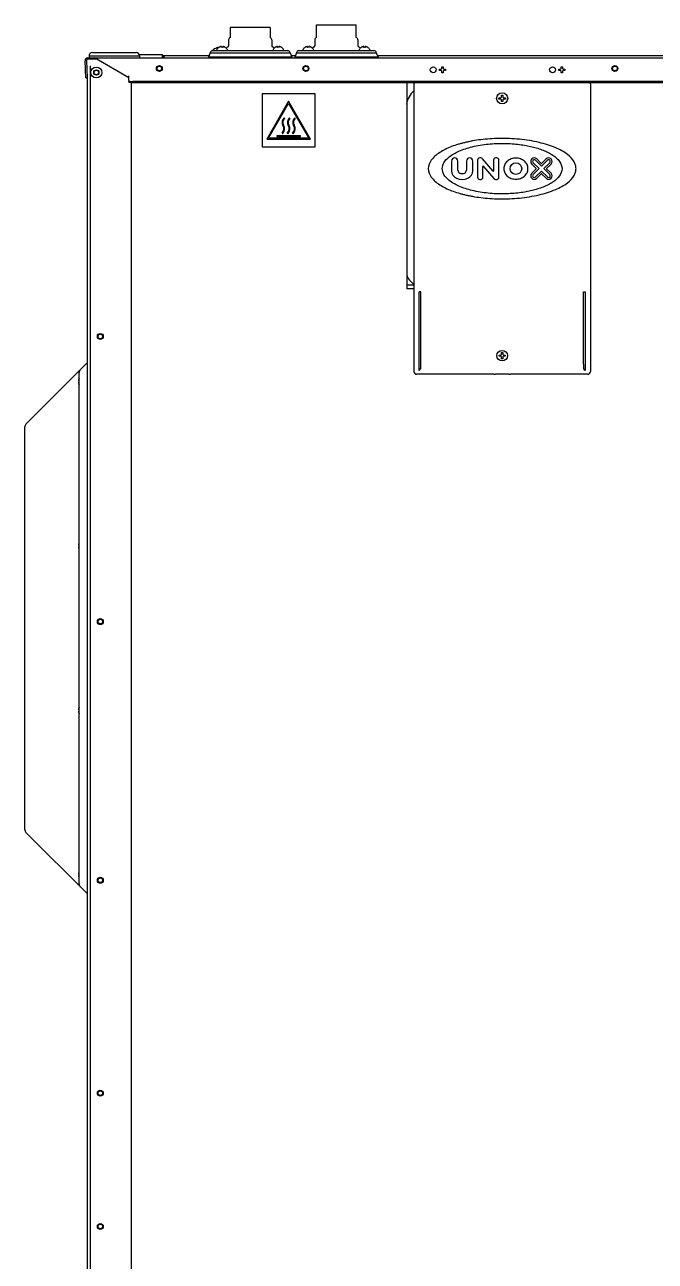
# Model space of a CAD drawing. Header units: millimetres. Extents: x 2355 to 9028, y 2010 to 7655.
# Drawn here: x 2355 to 2830, y 4783 to 5716 of the extents above; entities that cross this region are included whole.
import ezdxf

# ---------------------------------------------------------------- set-up
doc = ezdxf.new("R2010")
doc.units = ezdxf.units.MM
doc.header["$LTSCALE"] = 739.2
doc.layers.get('0').update_dxf_attribs({"linetype": 'CONTINUOUS'})
doc.layers.add('ASSI', color=7, linetype='CONTINUOUS')
doc.layers.add('GEOM', color=7, linetype='CONTINUOUS')

msp = doc.modelspace()

# ---------------------------------------------------------------- linework, layer by layer
at = {"color": 7, "linetype": 'Continuous'}
for p, q in [((2574.65, 5705.99), (2574.65, 5715.62)), ((2574.65, 5715.62), (2604.65, 5715.62)), ((2604.65, 5705.99), (2604.65, 5715.62)), ((2499.5, 5698.14), (2499.5, 5698.16)), ((2501.13, 5698.56), (2501.13, 5698.6)), ((2502.86, 5699.12), (2502.84, 5699.12)), ((2502.93, 5698.56), (2502.93, 5699.11)), ((2504, 5699.12), (2503.93, 5699.11)), ((2503.93, 5699.11), (2503.93, 5698.56)), ((2505.73, 5698.6), (2505.73, 5698.56)), ((2543.56, 5698.56), (2543.56, 5698.6)), ((2545.29, 5699.12), (2545.27, 5699.12)), ((2545.36, 5698.56), (2545.36, 5699.11)), ((2546.43, 5699.12), (2546.36, 5699.11)), ((2546.36, 5699.11), (2546.36, 5698.56)), ((2548.16, 5698.6), (2548.16, 5698.56)), ((2566.13, 5698.56), (2566.13, 5698.6)), ((2567.86, 5699.12), (2567.84, 5699.12)), ((2567.93, 5698.56), (2567.93, 5699.11)), ((2569, 5699.12), (2568.93, 5699.11)), ((2568.93, 5699.11), (2568.93, 5698.56)), ((2570.73, 5698.6), (2570.73, 5698.56)), ((2608.56, 5698.56), (2608.56, 5698.6)), ((2610.29, 5699.12), (2610.27, 5699.12)), ((2610.36, 5698.56), (2610.36, 5699.11)), ((2611.43, 5699.12), (2611.36, 5699.11)), ((2611.36, 5699.11), (2611.36, 5698.56)), ((2613.16, 5698.6), (2613.16, 5698.56)), ((2403.15, 5692.12), (2403.17, 5690.86)), ((2403.15, 5692.12), (2441.15, 5692.12)), ((2441.15, 5692.12), (2441.13, 5690.86)), ((2441.15, 5692.16), (2441.15, 5692.12)), ((2409.35, 5681.12), (2407.94, 5681.12)), ((2667.35, 5681.12), (2667.35, 5682.12)), ((2667.35, 5682.12), (2668.65, 5682.12)), ((2668.65, 5681.12), (2667.35, 5681.12)), ((2668.65, 5682.12), (2669.15, 5682.62)), ((2669.15, 5680.62), (2668.65, 5681.12)), ((2669.15, 5682.62), (2669.15, 5683.92)), ((2669.15, 5683.92), (2670.15, 5683.92)), ((2669.15, 5679.32), (2669.15, 5680.62)), ((2670.15, 5679.32), (2669.15, 5679.32)), ((2670.15, 5683.92), (2670.15, 5682.62)), ((2670.15, 5682.62), (2670.65, 5682.12)), ((2670.65, 5681.12), (2670.15, 5680.62)), ((2670.15, 5680.62), (2670.15, 5679.32)), ((2670.65, 5682.12), (2671.95, 5682.12)), ((2671.95, 5681.12), (2670.65, 5681.12)), ((2671.95, 5682.12), (2671.95, 5681.12)), ((2757.35, 5681.12), (2757.35, 5682.12)), ((2757.35, 5682.12), (2758.65, 5682.12)), ((2758.65, 5681.12), (2757.35, 5681.12)), ((2758.65, 5682.12), (2759.15, 5682.62)), ((2759.15, 5680.62), (2758.65, 5681.12)), ((2759.15, 5682.62), (2759.15, 5683.92)), ((2759.15, 5683.92), (2760.15, 5683.92)), ((2759.15, 5679.32), (2759.15, 5680.62)), ((2760.15, 5679.32), (2759.15, 5679.32)), ((2760.15, 5683.92), (2760.15, 5682.62)), ((2760.15, 5682.62), (2760.65, 5682.12)), ((2760.65, 5681.12), (2760.15, 5680.62)), ((2760.15, 5680.62), (2760.15, 5679.32)), ((2760.65, 5682.12), (2761.95, 5682.12)), ((2761.95, 5681.12), (2760.65, 5681.12)), ((2761.95, 5682.12), (2761.95, 5681.12)), ((2712.15, 5659.62), (2712.15, 5660.62)), ((2712.15, 5660.62), (2713.65, 5660.62)), ((2713.65, 5659.62), (2712.15, 5659.62)), ((2713.65, 5660.62), (2714.15, 5661.12)), ((2714.15, 5659.12), (2713.65, 5659.62)), ((2714.15, 5661.12), (2714.15, 5662.62)), ((2714.15, 5662.62), (2715.15, 5662.62)), ((2714.15, 5657.62), (2714.15, 5659.12)), ((2715.15, 5662.62), (2715.15, 5661.12)), ((2715.15, 5661.12), (2715.65, 5660.62)), ((2715.65, 5659.62), (2715.15, 5659.12)), ((2715.15, 5659.12), (2715.15, 5657.62)), ((2715.65, 5660.62), (2717.15, 5660.62)), ((2717.15, 5659.62), (2715.65, 5659.62)), ((2717.15, 5660.62), (2717.15, 5659.62)), ((2715.15, 5657.62), (2714.15, 5657.62)), ((2712.35, 5465.62), (2712.35, 5466.62)), ((2712.35, 5466.62), (2713.65, 5466.62)), ((2713.65, 5465.62), (2712.35, 5465.62)), ((2713.65, 5466.62), (2714.15, 5467.12)), ((2714.15, 5465.12), (2713.65, 5465.62)), ((2714.15, 5467.12), (2714.15, 5468.42)), ((2714.15, 5468.42), (2715.15, 5468.42)), ((2714.15, 5463.82), (2714.15, 5465.12)), ((2715.15, 5463.82), (2714.15, 5463.82)), ((2715.15, 5468.42), (2715.15, 5467.12)), ((2715.15, 5467.12), (2715.65, 5466.62)), ((2715.65, 5465.62), (2715.15, 5465.12)), ((2715.15, 5465.12), (2715.15, 5463.82)), ((2715.65, 5466.62), (2716.95, 5466.62)), ((2716.95, 5465.62), (2715.65, 5465.62)), ((2716.95, 5466.62), (2716.95, 5465.62)), ((2395.14, 5447.55), (2395.14, 5447.52)), ((2395.14, 5445.69), (2395.15, 5445.62)), ((2395.15, 5447.12), (2395.65, 5447.12)), ((2395.65, 5446.12), (2395.15, 5446.12)), ((2395.14, 5323.55), (2395.14, 5323.52)), ((2395.14, 5321.69), (2395.15, 5321.62)), ((2395.15, 5323.12), (2395.65, 5323.12)), ((2395.65, 5322.12), (2395.15, 5322.12)), ((2395.14, 5199.55), (2395.14, 5199.52)), ((2395.14, 5197.69), (2395.15, 5197.62)), ((2395.15, 5199.12), (2395.65, 5199.12)), ((2395.65, 5198.12), (2395.15, 5198.12)), ((2395.14, 5075.55), (2395.14, 5075.52)), ((2395.14, 5073.69), (2395.15, 5073.62)), ((2395.15, 5075.12), (2395.65, 5075.12)), ((2395.65, 5074.12), (2395.15, 5074.12))]:
    msp.add_line(p, q, dxfattribs=at)
for centre, radius, start, end in [((2496.75, 5695.91), 0.5, 133.77466, 156.17457), ((2502.25, 5690.17), 8.45, 108.99246, 133.77466), ((2502.25, 5690.17), 8.44, 100.66216, 109.02708), ((2501.22, 5694.29), 4.2, 95.51796, 97.29216), ((2501.22, 5694.3), 4.19, 94.61205, 95.5173), ((2501.22, 5694.31), 4.18, 93.74056, 94.61202), ((2501.22, 5694.32), 4.17, 93.47179, 93.74045), ((2503.62, 5694.51), 4.75, 118.9687, 121.53408), ((2503.61, 5694.51), 4.75, 118.00738, 118.96837), ((2503.61, 5694.52), 4.75, 116.68125, 118.00741), ((2503.61, 5694.52), 4.74, 115.54022, 116.6812), ((2503.61, 5694.52), 4.74, 114.57218, 115.5402), ((2503.61, 5694.53), 4.73, 113.31747, 114.5722), ((2503.61, 5694.53), 4.73, 112.54737, 113.31738), ((2503.6, 5694.54), 4.72, 111.00254, 112.54756), ((2503.6, 5694.55), 4.72, 110.5181, 111.00226), ((2503.6, 5694.56), 4.7, 108.46559, 110.51874), ((2503.59, 5694.57), 4.68, 107.37727, 108.46505), ((2503.58, 5694.59), 4.67, 106.39488, 107.37721), ((2503.58, 5694.62), 4.64, 104.31758, 106.39637), ((2502.68, 5697.12), 2.01, 95.14015, 97.27441), ((2502.68, 5697.15), 1.98, 94.28564, 95.13722), ((2502.68, 5697.16), 1.97, 93.02327, 94.28605), ((2502.68, 5697.17), 1.96, 91.9964, 93.02281), ((2502.68, 5697.18), 1.95, 90.92609, 91.9964), ((2502.68, 5697.18), 1.95, 88.84585, 90.92584), ((2502.68, 5697.17), 1.96, 87.62334, 88.84551), ((2502.68, 5697.17), 1.96, 86.78408, 87.62353), ((2502.68, 5697.16), 1.97, 85.39839, 86.78335), ((2502.68, 5697.12), 2.01, 82.72591, 84.7415), ((2503.43, 5694.8), 3.79, 95.07778, 97.59878), ((2503.43, 5694.82), 3.78, 92.54273, 95.07721), ((2503.43, 5694.82), 3.77, 87.4579, 92.5421), ((2503.43, 5694.82), 3.78, 84.92279, 87.45727), ((2503.43, 5694.8), 3.79, 82.40122, 84.92222), ((2504.18, 5697.14), 1.98, 94.60089, 95.25577), ((2504.18, 5697.16), 1.97, 93.21662, 94.60163), ((2504.18, 5697.17), 1.96, 92.37651, 93.21588), ((2504.18, 5697.17), 1.95, 91.15443, 92.37672), ((2504.18, 5697.18), 1.95, 89.07408, 91.15408), ((2504.18, 5697.18), 1.95, 88.00368, 89.07383), ((2504.18, 5697.17), 1.96, 86.97713, 88.00368), ((2504.18, 5697.16), 1.97, 85.71401, 86.97666), ((2504.18, 5697.15), 1.98, 84.86273, 85.7144), ((2504.18, 5697.12), 2.01, 82.72561, 84.85983), ((2503.28, 5694.62), 4.64, 73.60363, 75.68242), ((2503.27, 5694.59), 4.67, 72.62279, 73.60512), ((2503.27, 5694.57), 4.68, 71.53495, 72.62273), ((2503.26, 5694.56), 4.7, 69.48126, 71.53441), ((2503.26, 5694.55), 4.72, 68.99774, 69.4819), ((2503.26, 5694.54), 4.72, 67.45244, 68.99746), ((2503.25, 5694.53), 4.73, 66.68262, 67.45263), ((2503.25, 5694.53), 4.73, 65.4278, 66.68253), ((2503.25, 5694.52), 4.74, 64.45979, 65.42782), ((2503.25, 5694.52), 4.74, 63.3188, 64.45978), ((2503.25, 5694.52), 4.75, 61.99259, 63.31875), ((2503.25, 5694.51), 4.75, 61.03163, 61.99262), ((2503.24, 5694.51), 4.75, 58.46592, 61.0313), ((2546.05, 5694.51), 4.75, 118.9687, 121.53408), ((2546.05, 5694.51), 4.75, 118.00738, 118.96837), ((2546.05, 5694.52), 4.75, 116.68125, 118.00741), ((2546.05, 5694.52), 4.74, 115.54022, 116.6812), ((2546.04, 5694.52), 4.74, 114.57218, 115.5402), ((2546.04, 5694.53), 4.73, 113.31747, 114.5722), ((2546.04, 5694.53), 4.73, 112.54737, 113.31738), ((2546.04, 5694.54), 4.72, 111.00254, 112.54756), ((2546.03, 5694.55), 4.72, 110.5181, 111.00226), ((2546.03, 5694.56), 4.7, 108.46559, 110.51874), ((2546.02, 5694.57), 4.68, 107.37727, 108.46505), ((2546.02, 5694.59), 4.67, 106.39488, 107.37721), ((2546.01, 5694.62), 4.64, 104.31758, 106.39637), ((2545.12, 5697.12), 2.01, 95.14015, 97.27441), ((2545.12, 5697.15), 1.98, 94.28564, 95.13722), ((2545.12, 5697.16), 1.97, 93.02327, 94.28605), ((2545.11, 5697.17), 1.96, 91.9964, 93.02281), ((2545.11, 5697.18), 1.95, 90.92609, 91.9964), ((2545.11, 5697.18), 1.95, 88.84585, 90.92584), ((2545.11, 5697.17), 1.96, 87.62334, 88.84551), ((2545.11, 5697.17), 1.96, 86.78408, 87.62353), ((2545.11, 5697.16), 1.97, 85.39839, 86.78335), ((2545.11, 5697.12), 2.01, 82.72591, 84.7415), ((2545.87, 5694.8), 3.79, 95.07778, 97.59878), ((2545.86, 5694.82), 3.78, 92.54273, 95.07721), ((2545.86, 5694.82), 3.77, 87.4579, 92.5421), ((2545.86, 5694.82), 3.78, 84.92279, 87.45727), ((2545.86, 5694.8), 3.79, 82.40122, 84.92222), ((2546.62, 5697.14), 1.98, 94.60089, 95.25577), ((2546.62, 5697.16), 1.97, 93.21662, 94.60163), ((2546.61, 5697.17), 1.96, 92.37651, 93.21588), ((2546.61, 5697.17), 1.95, 91.15443, 92.37672), ((2546.61, 5697.18), 1.95, 89.07408, 91.15408), ((2546.61, 5697.18), 1.95, 88.00368, 89.07383), ((2546.61, 5697.17), 1.96, 86.97713, 88.00368), ((2546.61, 5697.16), 1.97, 85.71401, 86.97666), ((2546.61, 5697.15), 1.98, 84.86273, 85.7144), ((2546.61, 5697.12), 2.01, 82.72561, 84.85983), ((2545.72, 5694.62), 4.64, 73.60363, 75.68242), ((2545.71, 5694.59), 4.67, 72.62279, 73.60512), ((2545.7, 5694.57), 4.68, 71.53495, 72.62273), ((2545.7, 5694.56), 4.7, 69.48126, 71.53441), ((2545.69, 5694.55), 4.72, 68.99774, 69.4819), ((2545.69, 5694.54), 4.72, 67.45244, 68.99746), ((2545.69, 5694.53), 4.73, 66.68262, 67.45263), ((2545.69, 5694.53), 4.73, 65.4278, 66.68253), ((2545.68, 5694.52), 4.74, 64.45979, 65.42782), ((2545.68, 5694.52), 4.74, 63.3188, 64.45978), ((2545.68, 5694.52), 4.75, 61.99259, 63.31875), ((2545.68, 5694.51), 4.75, 61.03163, 61.99262), ((2545.68, 5694.51), 4.75, 58.46592, 61.0313), ((2568.62, 5694.51), 4.75, 118.9687, 121.53408), ((2568.61, 5694.51), 4.75, 118.00738, 118.96837), ((2568.61, 5694.52), 4.75, 116.68125, 118.00741), ((2568.61, 5694.52), 4.74, 115.54022, 116.6812), ((2568.61, 5694.52), 4.74, 114.57218, 115.5402), ((2568.61, 5694.53), 4.73, 113.31747, 114.5722), ((2568.61, 5694.53), 4.73, 112.54737, 113.31738), ((2568.6, 5694.54), 4.72, 111.00254, 112.54756), ((2568.6, 5694.55), 4.72, 110.5181, 111.00226), ((2568.6, 5694.56), 4.7, 108.46559, 110.51874), ((2568.59, 5694.57), 4.68, 107.37727, 108.46505), ((2568.58, 5694.59), 4.67, 106.39488, 107.37721), ((2568.58, 5694.62), 4.64, 104.31758, 106.39637), ((2567.68, 5697.12), 2.01, 95.14015, 97.27441), ((2567.68, 5697.15), 1.98, 94.28564, 95.13722), ((2567.68, 5697.16), 1.97, 93.02327, 94.28605), ((2567.68, 5697.17), 1.96, 91.9964, 93.02281), ((2567.68, 5697.18), 1.95, 90.92609, 91.9964), ((2567.68, 5697.18), 1.95, 88.84585, 90.92584), ((2567.68, 5697.17), 1.96, 87.62334, 88.84551), ((2567.68, 5697.17), 1.96, 86.78408, 87.62353), ((2567.68, 5697.16), 1.97, 85.39839, 86.78335), ((2567.68, 5697.12), 2.01, 82.72591, 84.7415), ((2568.43, 5694.8), 3.79, 95.07778, 97.59878), ((2568.43, 5694.82), 3.78, 92.54273, 95.07721), ((2568.43, 5694.82), 3.77, 87.4579, 92.5421), ((2568.43, 5694.82), 3.78, 84.92279, 87.45727), ((2568.43, 5694.8), 3.79, 82.40122, 84.92222), ((2569.18, 5697.14), 1.98, 94.60089, 95.25577), ((2569.18, 5697.16), 1.97, 93.21662, 94.60163), ((2569.18, 5697.17), 1.96, 92.37651, 93.21588), ((2569.18, 5697.17), 1.95, 91.15443, 92.37672), ((2569.18, 5697.18), 1.95, 89.07408, 91.15408), ((2569.18, 5697.18), 1.95, 88.00368, 89.07383), ((2569.18, 5697.17), 1.96, 86.97713, 88.00368), ((2569.18, 5697.16), 1.97, 85.71401, 86.97666), ((2569.18, 5697.15), 1.98, 84.86273, 85.7144), ((2569.18, 5697.12), 2.01, 82.72561, 84.85983), ((2568.28, 5694.62), 4.64, 73.60363, 75.68242), ((2568.27, 5694.59), 4.67, 72.62279, 73.60512), ((2568.27, 5694.57), 4.68, 71.53495, 72.62273), ((2568.26, 5694.56), 4.7, 69.48126, 71.53441), ((2568.26, 5694.55), 4.72, 68.99774, 69.4819), ((2568.26, 5694.54), 4.72, 67.45244, 68.99746), ((2568.25, 5694.53), 4.73, 66.68262, 67.45263), ((2568.25, 5694.53), 4.73, 65.4278, 66.68253), ((2568.25, 5694.52), 4.74, 64.45979, 65.42782), ((2568.25, 5694.52), 4.74, 63.3188, 64.45978), ((2568.25, 5694.52), 4.75, 61.99259, 63.31875), ((2568.25, 5694.51), 4.75, 61.03163, 61.99262), ((2568.24, 5694.51), 4.75, 58.46592, 61.0313), ((2611.05, 5694.51), 4.75, 118.9687, 121.53408), ((2611.05, 5694.51), 4.75, 118.00738, 118.96837), ((2611.05, 5694.52), 4.75, 116.68125, 118.00741), ((2611.05, 5694.52), 4.74, 115.54022, 116.6812), ((2611.04, 5694.52), 4.74, 114.57218, 115.5402), ((2611.04, 5694.53), 4.73, 113.31747, 114.5722), ((2611.04, 5694.53), 4.73, 112.54737, 113.31738), ((2611.04, 5694.54), 4.72, 111.00254, 112.54756), ((2611.03, 5694.55), 4.72, 110.5181, 111.00226), ((2611.03, 5694.56), 4.7, 108.46559, 110.51874), ((2611.02, 5694.57), 4.68, 107.37727, 108.46505), ((2611.02, 5694.59), 4.67, 106.39488, 107.37721), ((2611.01, 5694.62), 4.64, 104.31758, 106.39637), ((2610.12, 5697.12), 2.01, 95.14015, 97.27441), ((2610.12, 5697.15), 1.98, 94.28564, 95.13722), ((2610.12, 5697.16), 1.97, 93.02327, 94.28605), ((2610.11, 5697.17), 1.96, 91.9964, 93.02281), ((2610.11, 5697.18), 1.95, 90.92609, 91.9964), ((2610.11, 5697.18), 1.95, 88.84585, 90.92584), ((2610.11, 5697.17), 1.96, 87.62334, 88.84551), ((2610.11, 5697.17), 1.96, 86.78408, 87.62353), ((2610.11, 5697.16), 1.97, 85.39839, 86.78335), ((2610.11, 5697.12), 2.01, 82.72591, 84.7415), ((2610.87, 5694.8), 3.79, 95.07778, 97.59878), ((2610.86, 5694.82), 3.78, 92.54273, 95.07721), ((2610.86, 5694.82), 3.77, 87.4579, 92.5421), ((2610.86, 5694.82), 3.78, 84.92279, 87.45727), ((2610.86, 5694.8), 3.79, 82.40122, 84.92222), ((2611.62, 5697.14), 1.98, 94.60089, 95.25577), ((2611.62, 5697.16), 1.97, 93.21662, 94.60163), ((2611.61, 5697.17), 1.96, 92.37651, 93.21588), ((2611.61, 5697.17), 1.95, 91.15443, 92.37672), ((2611.61, 5697.18), 1.95, 89.07408, 91.15408), ((2611.61, 5697.18), 1.95, 88.00368, 89.07383), ((2611.61, 5697.17), 1.96, 86.97713, 88.00368), ((2611.61, 5697.16), 1.97, 85.71401, 86.97666), ((2611.61, 5697.15), 1.98, 84.86273, 85.7144), ((2611.61, 5697.12), 2.01, 82.72561, 84.85983), ((2610.72, 5694.62), 4.64, 73.60363, 75.68242), ((2610.71, 5694.59), 4.67, 72.62279, 73.60512), ((2610.7, 5694.57), 4.68, 71.53495, 72.62273), ((2610.7, 5694.56), 4.7, 69.48126, 71.53441), ((2610.69, 5694.55), 4.72, 68.99774, 69.4819), ((2610.69, 5694.54), 4.72, 67.45244, 68.99746), ((2610.69, 5694.53), 4.73, 66.68262, 67.45263), ((2610.69, 5694.53), 4.73, 65.4278, 66.68253), ((2610.68, 5694.52), 4.74, 64.45979, 65.42782), ((2610.68, 5694.52), 4.74, 63.3188, 64.45978), ((2610.68, 5694.52), 4.75, 61.99259, 63.31875), ((2610.68, 5694.51), 4.75, 61.03163, 61.99262), ((2610.68, 5694.51), 4.75, 58.46592, 61.0313), ((2403.42, 5690.87), 0.25, 181, 270), ((2440.88, 5690.87), 0.25, 270, 359), ((2397.14, 5447.36), 2.01, 172.72591, 174.7415), ((2397.11, 5447.37), 1.97, 175.39839, 176.78335), ((2397.1, 5447.37), 1.96, 176.78408, 177.62353), ((2397.09, 5447.37), 1.96, 177.62334, 178.84551), ((2397.09, 5447.37), 1.95, 178.84585, 180.92584), ((2397.09, 5447.37), 1.95, 180.92609, 181.9964), ((2397.09, 5447.37), 1.96, 181.9964, 183.02281), ((2397.1, 5447.37), 1.97, 183.02327, 184.28605), ((2397.12, 5447.37), 1.98, 184.28564, 185.13722), ((2397.14, 5447.37), 2.01, 185.14015, 187.27441), ((2397.14, 5445.86), 2.01, 172.72561, 174.85983), ((2397.12, 5445.87), 1.98, 174.86273, 175.7144), ((2397.1, 5445.87), 1.97, 175.71401, 176.97666), ((2397.09, 5445.87), 1.96, 176.97713, 178.00368), ((2397.09, 5445.87), 1.95, 178.00368, 179.07383), ((2397.09, 5445.87), 1.95, 179.07408, 181.15408), ((2397.09, 5445.87), 1.95, 181.15443, 182.37672), ((2397.1, 5445.87), 1.96, 182.37651, 183.21588), ((2397.11, 5445.87), 1.97, 183.21662, 184.60163), ((2397.12, 5445.87), 1.98, 184.60089, 185.25577), ((2399.64, 5446.47), 4.64, 163.60363, 165.68242), ((2399.64, 5446.76), 4.64, 194.31758, 196.39637), ((2399.67, 5446.46), 4.67, 162.62279, 163.60512), ((2399.67, 5446.77), 4.67, 196.39488, 197.37721), ((2399.69, 5446.46), 4.68, 161.53495, 162.62273), ((2399.69, 5446.78), 4.68, 197.37727, 198.46505), ((2399.71, 5446.45), 4.7, 159.48126, 161.53441), ((2399.71, 5446.78), 4.7, 198.46559, 200.51874), ((2399.72, 5446.45), 4.72, 158.99774, 159.4819), ((2399.72, 5446.79), 4.72, 200.5181, 201.00226), ((2399.73, 5446.44), 4.72, 157.45244, 158.99746), ((2399.73, 5446.79), 4.72, 201.00254, 202.54756), ((2399.73, 5446.44), 4.73, 156.68262, 157.45263), ((2399.73, 5446.79), 4.73, 202.54737, 203.31738), ((2399.74, 5446.44), 4.73, 155.4278, 156.68253), ((2399.74, 5446.79), 4.73, 203.31747, 204.5722), ((2399.74, 5446.44), 4.74, 154.45979, 155.42782), ((2399.74, 5446.8), 4.74, 204.57218, 205.5402), ((2399.74, 5446.44), 4.74, 153.3188, 154.45978), ((2399.74, 5446.8), 4.74, 205.54022, 206.6812), ((2399.75, 5446.43), 4.75, 151.99259, 153.31875), ((2399.75, 5446.8), 4.75, 206.68125, 208.00741), ((2399.75, 5446.43), 4.75, 151.03163, 151.99262), ((2399.75, 5446.8), 4.75, 208.00738, 208.96837), ((2399.75, 5446.43), 4.75, 149.78159, 151.03154), ((2399.75, 5446.8), 4.75, 208.96847, 210.21826), ((2397.14, 5323.36), 2.01, 172.72591, 174.7415), ((2397.11, 5323.37), 1.97, 175.39839, 176.78335), ((2397.1, 5323.37), 1.96, 176.78408, 177.62353), ((2397.09, 5323.37), 1.96, 177.62334, 178.84551), ((2397.09, 5323.37), 1.95, 178.84585, 180.92584), ((2397.09, 5323.37), 1.95, 180.92609, 181.9964), ((2397.09, 5323.37), 1.96, 181.9964, 183.02281), ((2397.1, 5323.37), 1.97, 183.02327, 184.28605), ((2397.12, 5323.37), 1.98, 184.28564, 185.13722), ((2397.14, 5323.37), 2.01, 185.14015, 187.27441), ((2399.64, 5322.47), 4.64, 163.60363, 165.68242), ((2399.67, 5322.46), 4.67, 162.62279, 163.60512), ((2399.69, 5322.46), 4.68, 161.53495, 162.62273), ((2399.71, 5322.45), 4.7, 159.48126, 161.53441), ((2399.72, 5322.45), 4.72, 158.99774, 159.4819), ((2399.73, 5322.44), 4.72, 157.45244, 158.99746), ((2399.73, 5322.44), 4.73, 156.68262, 157.45263), ((2399.74, 5322.44), 4.73, 155.4278, 156.68253), ((2399.74, 5322.44), 4.74, 154.45979, 155.42782), ((2399.74, 5322.44), 4.74, 153.3188, 154.45978), ((2399.75, 5322.43), 4.75, 151.99259, 153.31875), ((2399.75, 5322.43), 4.75, 151.03163, 151.99262), ((2399.75, 5322.43), 4.75, 149.78159, 151.03154), ((2397.14, 5321.86), 2.01, 172.72561, 174.85983), ((2397.12, 5321.87), 1.98, 174.86273, 175.7144), ((2397.1, 5321.87), 1.97, 175.71401, 176.97666), ((2397.09, 5321.87), 1.96, 176.97713, 178.00368), ((2397.09, 5321.87), 1.95, 178.00368, 179.07383), ((2397.09, 5321.87), 1.95, 179.07408, 181.15408), ((2397.09, 5321.87), 1.95, 181.15443, 182.37672), ((2397.1, 5321.87), 1.96, 182.37651, 183.21588), ((2397.11, 5321.87), 1.97, 183.21662, 184.60163), ((2397.12, 5321.87), 1.98, 184.60089, 185.25577), ((2399.64, 5322.76), 4.64, 194.31758, 196.39637), ((2399.67, 5322.77), 4.67, 196.39488, 197.37721), ((2399.69, 5322.78), 4.68, 197.37727, 198.46505), ((2399.71, 5322.78), 4.7, 198.46559, 200.51874), ((2399.72, 5322.79), 4.72, 200.5181, 201.00226), ((2399.73, 5322.79), 4.72, 201.00254, 202.54756), ((2399.73, 5322.79), 4.73, 202.54737, 203.31738), ((2399.74, 5322.79), 4.73, 203.31747, 204.5722), ((2399.74, 5322.8), 4.74, 204.57218, 205.5402), ((2399.74, 5322.8), 4.74, 205.54022, 206.6812), ((2399.75, 5322.8), 4.75, 206.68125, 208.00741), ((2399.75, 5322.8), 4.75, 208.00738, 208.96837), ((2399.75, 5322.8), 4.75, 208.96847, 210.21826), ((2397.14, 5199.36), 2.01, 172.72591, 174.7415), ((2397.11, 5199.37), 1.97, 175.39839, 176.78335), ((2397.1, 5199.37), 1.96, 176.78408, 177.62353), ((2397.09, 5199.37), 1.96, 177.62334, 178.84551), ((2397.09, 5199.37), 1.95, 178.84585, 180.92584), ((2397.09, 5199.37), 1.95, 180.92609, 181.9964), ((2397.09, 5199.37), 1.96, 181.9964, 183.02281), ((2397.1, 5199.37), 1.97, 183.02327, 184.28605), ((2397.12, 5199.37), 1.98, 184.28564, 185.13722), ((2397.14, 5199.37), 2.01, 185.14015, 187.27441), ((2397.14, 5197.86), 2.01, 172.72561, 174.85983), ((2397.12, 5197.87), 1.98, 174.86273, 175.7144), ((2397.1, 5197.87), 1.97, 175.71401, 176.97666), ((2397.09, 5197.87), 1.96, 176.97713, 178.00368), ((2397.09, 5197.87), 1.95, 178.00368, 179.07383), ((2397.09, 5197.87), 1.95, 179.07408, 181.15408), ((2397.09, 5197.87), 1.95, 181.15443, 182.37672), ((2397.1, 5197.87), 1.96, 182.37651, 183.21588), ((2397.11, 5197.87), 1.97, 183.21662, 184.60163), ((2397.12, 5197.87), 1.98, 184.60089, 185.25577), ((2399.64, 5198.47), 4.64, 163.60363, 165.68242), ((2399.64, 5198.76), 4.64, 194.31758, 196.39637), ((2399.67, 5198.46), 4.67, 162.62279, 163.60512), ((2399.67, 5198.77), 4.67, 196.39488, 197.37721), ((2399.69, 5198.46), 4.68, 161.53495, 162.62273), ((2399.69, 5198.78), 4.68, 197.37727, 198.46505), ((2399.71, 5198.45), 4.7, 159.48126, 161.53441), ((2399.71, 5198.78), 4.7, 198.46559, 200.51874), ((2399.72, 5198.45), 4.72, 158.99774, 159.4819), ((2399.72, 5198.79), 4.72, 200.5181, 201.00226), ((2399.73, 5198.44), 4.72, 157.45244, 158.99746), ((2399.73, 5198.79), 4.72, 201.00254, 202.54756), ((2399.73, 5198.44), 4.73, 156.68262, 157.45263), ((2399.73, 5198.79), 4.73, 202.54737, 203.31738), ((2399.74, 5198.44), 4.73, 155.4278, 156.68253), ((2399.74, 5198.79), 4.73, 203.31747, 204.5722), ((2399.74, 5198.44), 4.74, 154.45979, 155.42782), ((2399.74, 5198.8), 4.74, 204.57218, 205.5402), ((2399.74, 5198.44), 4.74, 153.3188, 154.45978), ((2399.74, 5198.8), 4.74, 205.54022, 206.6812), ((2399.75, 5198.43), 4.75, 151.99259, 153.31875), ((2399.75, 5198.8), 4.75, 206.68125, 208.00741), ((2399.75, 5198.43), 4.75, 151.03163, 151.99262), ((2399.75, 5198.8), 4.75, 208.00738, 208.96837), ((2399.75, 5198.43), 4.75, 149.78159, 151.03154), ((2399.75, 5198.8), 4.75, 208.96847, 210.21826), ((2397.14, 5075.36), 2.01, 172.72591, 174.7415), ((2397.11, 5075.37), 1.97, 175.39839, 176.78335), ((2397.1, 5075.37), 1.96, 176.78408, 177.62353), ((2397.09, 5075.37), 1.96, 177.62334, 178.84551), ((2397.09, 5075.37), 1.95, 178.84585, 180.92584), ((2397.09, 5075.37), 1.95, 180.92609, 181.9964), ((2397.09, 5075.37), 1.96, 181.9964, 183.02281), ((2397.1, 5075.37), 1.97, 183.02327, 184.28605), ((2397.12, 5075.37), 1.98, 184.28564, 185.13722), ((2397.14, 5075.37), 2.01, 185.14015, 187.27441), ((2397.14, 5073.86), 2.01, 172.72561, 174.85983), ((2397.12, 5073.87), 1.98, 174.86273, 175.7144), ((2397.1, 5073.87), 1.97, 175.71401, 176.97666), ((2397.09, 5073.87), 1.96, 176.97713, 178.00368), ((2397.09, 5073.87), 1.95, 178.00368, 179.07383), ((2397.09, 5073.87), 1.95, 179.07408, 181.15408), ((2397.09, 5073.87), 1.95, 181.15443, 182.37672), ((2397.1, 5073.87), 1.96, 182.37651, 183.21588), ((2397.11, 5073.87), 1.97, 183.21662, 184.60163), ((2397.12, 5073.87), 1.98, 184.60089, 185.25577), ((2399.64, 5074.47), 4.64, 163.60363, 165.68242), ((2399.64, 5074.76), 4.64, 194.31758, 196.39637), ((2399.67, 5074.46), 4.67, 162.62279, 163.60512), ((2399.67, 5074.77), 4.67, 196.39488, 197.37721), ((2399.69, 5074.46), 4.68, 161.53495, 162.62273), ((2399.69, 5074.78), 4.68, 197.37727, 198.46505), ((2399.71, 5074.45), 4.7, 159.48126, 161.53441), ((2399.71, 5074.78), 4.7, 198.46559, 200.51874), ((2399.72, 5074.45), 4.72, 158.99774, 159.4819), ((2399.72, 5074.79), 4.72, 200.5181, 201.00226), ((2399.73, 5074.44), 4.72, 157.45244, 158.99746), ((2399.73, 5074.79), 4.72, 201.00254, 202.54756), ((2399.73, 5074.44), 4.73, 156.68262, 157.45263), ((2399.73, 5074.79), 4.73, 202.54737, 203.31738), ((2399.74, 5074.44), 4.73, 155.4278, 156.68253), ((2399.74, 5074.79), 4.73, 203.31747, 204.5722), ((2399.74, 5074.44), 4.74, 154.45979, 155.42782), ((2399.74, 5074.8), 4.74, 204.57218, 205.5402), ((2399.74, 5074.44), 4.74, 153.3188, 154.45978), ((2399.74, 5074.8), 4.74, 205.54022, 206.6812), ((2399.75, 5074.43), 4.75, 151.99259, 153.31875), ((2399.75, 5074.8), 4.75, 206.68125, 208.00741), ((2399.75, 5074.43), 4.75, 151.03163, 151.99262), ((2399.75, 5074.8), 4.75, 208.00738, 208.96837), ((2399.75, 5074.43), 4.75, 149.78159, 151.03154), ((2399.75, 5074.8), 4.75, 208.96847, 210.21826)]:
    msp.add_arc(centre, radius, start, end, dxfattribs=at)
at = {"layer": 'ASSI', "linetype": 'Continuous'}
for p, q in [((2496.35, 5696.12), (2552.95, 5696.12)), ((2561.35, 5696.12), (2617.95, 5696.12)), ((2494.56, 5694.54), (2493.26, 5691.12)), ((2494.56, 5694.54), (2554.73, 5694.54)), ((2554.73, 5694.54), (2556.04, 5691.12)), ((2559.56, 5694.54), (2558.26, 5691.12)), ((2559.56, 5694.54), (2619.73, 5694.54)), ((2619.73, 5694.54), (2621.04, 5691.12))]:
    msp.add_line(p, q, dxfattribs=at)
at = {"layer": 'ASSI', "color": 7, "linetype": 'Continuous'}
for p, q in [((2499.43, 5696.72), (2499.43, 5696.52)), ((2507.43, 5696.72), (2507.43, 5696.52)), ((2541.86, 5696.72), (2541.86, 5696.52)), ((2549.86, 5696.72), (2549.86, 5696.52)), ((2564.43, 5696.72), (2564.43, 5696.52)), ((2572.43, 5696.72), (2572.43, 5696.52)), ((2606.86, 5696.72), (2606.86, 5696.52)), ((2614.86, 5696.72), (2614.86, 5696.52))]:
    msp.add_line(p, q, dxfattribs=at)
at = {"layer": 'ASSI', "linetype": 'Continuous'}
for centre, radius in [((2408.65, 5679.62), 1.75), ((2456.15, 5682.62), 2.25), ((2456.15, 5682.62), 1.75), ((2566.65, 5682.62), 2.25), ((2566.65, 5682.62), 1.75), ((2662.65, 5681.62), 2.25), ((2752.65, 5681.62), 2.25), ((2799.65, 5682.62), 2.25), ((2799.65, 5682.62), 1.75), ((2411.65, 5480.62), 2.25), ((2411.65, 5480.62), 1.75), ((2411.65, 5265.62), 2.25), ((2411.65, 5265.62), 1.75), ((2411.65, 5070.62), 2.25), ((2411.65, 5070.62), 1.75), ((2411.65, 4910.12), 2.25), ((2411.65, 4910.12), 1.75), ((2411.65, 4809.62), 2.25), ((2411.65, 4809.62), 1.75)]:
    msp.add_circle(centre, radius, dxfattribs=at)
at = {"layer": 'ASSI', "color": 7, "linetype": 'Continuous'}
for centre, radius in [((2714.65, 5660.12), 4.2), ((2714.65, 5466.12), 4)]:
    msp.add_circle(centre, radius, dxfattribs=at)
for centre, radius, start, end in [((2510.45, 5704.12), 2.05, 113.17383, 180), ((2538.85, 5704.12), 2.05, 0, 66.82617), ((2575.45, 5704.12), 2.05, 113.17383, 180), ((2603.85, 5704.12), 2.05, 0, 66.82617), ((2502.25, 5690.17), 8.45, 108.99246, 133.77466), ((2499.83, 5696.72), 0.4, 149.69882, 180), ((2499.83, 5696.52), 0.4, 180, 270), ((2503.63, 5694.5), 4.8, 121.45793, 149.69882), ((2503.23, 5694.5), 4.8, 30.30118, 58.54207), ((2509.65, 5695.12), 4.25, 113.95008, 137.71021), ((2507.03, 5696.52), 0.4, 270, 360), ((2507.03, 5696.72), 0.4, 0, 30.30118), ((2539.65, 5695.12), 4.25, 42.28979, 66.04992), ((2542.26, 5696.72), 0.4, 149.69882, 180), ((2542.26, 5696.52), 0.4, 180, 270), ((2546.06, 5694.5), 4.8, 121.45793, 149.69882), ((2545.67, 5694.5), 4.8, 30.30118, 58.54207), ((2549.46, 5696.52), 0.4, 270, 360), ((2549.46, 5696.72), 0.4, 0, 30.30118), ((2564.83, 5696.72), 0.4, 149.69882, 180), ((2564.83, 5696.52), 0.4, 180, 270), ((2568.63, 5694.5), 4.8, 121.45793, 149.69882), ((2568.23, 5694.5), 4.8, 30.30118, 58.54207), ((2574.65, 5695.12), 4.25, 113.95008, 137.71021), ((2572.03, 5696.52), 0.4, 270, 360), ((2572.03, 5696.72), 0.4, 0, 30.30118), ((2604.65, 5695.12), 4.25, 42.28979, 66.04992), ((2607.26, 5696.72), 0.4, 149.69882, 180), ((2607.26, 5696.52), 0.4, 180, 270), ((2611.06, 5694.5), 4.8, 121.45793, 149.69882), ((2610.67, 5694.5), 4.8, 30.30118, 58.54207), ((2614.46, 5696.52), 0.4, 270, 360), ((2614.46, 5696.72), 0.4, 0, 30.30118)]:
    msp.add_arc(centre, radius, start, end, dxfattribs=at)
at = {"layer": 'ASSI', "linetype": 'Continuous'}
for centre, start, end in [((2496.35, 5694.32), 90, 173.00567), ((2552.95, 5694.32), 6.99433, 90), ((2561.35, 5694.32), 90, 173.00567), ((2617.95, 5694.32), 6.99433, 90)]:
    msp.add_arc(centre, 1.8, start, end, dxfattribs=at)
at = {"layer": 'GEOM', "color": 7, "linetype": 'Continuous'}
for p, q in [((2509.65, 5713.62), (2509.65, 5705.99)), ((2539.65, 5713.62), (2509.65, 5713.62)), ((2539.65, 5713.62), (2539.65, 5705.99)), ((2508.4, 5704.12), (2508.4, 5699.73)), ((2540.9, 5704.12), (2540.9, 5699.73)), ((2573.4, 5704.12), (2573.4, 5699.73)), ((2605.9, 5704.12), (2605.9, 5699.73)), ((2401.15, 5688.56), (2401.82, 5675.67)), ((2408.88, 5689.62), (2402.15, 5689.62)), ((2403.15, 5692.16), (2403.15, 5692.12)), ((2405.65, 5694.62), (2438.65, 5694.62)), ((2441.15, 5692.16), (2441.15, 5692.12)), ((2458.65, 5690.62), (2458.65, 5693.12)), ((2458.65, 5691.12), (2459.15, 5691.12)), ((2459.15, 5692.12), (2459.15, 5690.62)), ((2493.64, 5692.12), (2459.15, 5692.12)), ((2459.15, 5692.12), (2460.15, 5691.12)), ((2558.64, 5692.12), (2555.66, 5692.12)), ((3048.64, 5692.12), (2620.66, 5692.12)), ((2400.83, 5675.62), (2401.82, 5675.67)), ((2433.13, 5673.48), (2433.13, 5672.51)), ((3233.17, 5671.73), (2436.13, 5671.73)), ((2648.15, 5671.01), (2648.15, 5454.12)), ((2781.15, 5671.01), (2781.15, 5454.12)), ((2533.65, 5663.62), (2533.65, 5623.62)), ((2573.65, 5663.62), (2533.65, 5663.62)), ((2573.65, 5623.62), (2573.65, 5663.62)), ((2553.65, 5657.91), (2537.15, 5629.33)), ((2538.53, 5630.13), (2553.65, 5656.31)), ((2570.15, 5629.33), (2553.65, 5657.91)), ((2553.65, 5656.31), (2568.76, 5630.13)), ((2550.65, 5644.97), (2550.26, 5645.43)), ((2554.65, 5644.97), (2554.26, 5645.43)), ((2558.65, 5644.97), (2558.26, 5645.43)), ((2544.65, 5631.93), (2544.65, 5631.33)), ((2562.65, 5631.93), (2544.65, 5631.93)), ((2544.65, 5631.33), (2562.65, 5631.33)), ((2548.65, 5633.86), (2549.06, 5633.43)), ((2552.65, 5633.86), (2553.06, 5633.43)), ((2556.65, 5633.86), (2557.06, 5633.43)), ((2562.65, 5631.33), (2562.65, 5631.93)), ((2533.65, 5623.62), (2573.65, 5623.62)), ((2537.15, 5629.33), (2570.15, 5629.33)), ((2568.76, 5630.13), (2538.53, 5630.13)), ((2676.56, 5612.84), (2676.56, 5605.49)), ((2681.27, 5606.08), (2681.27, 5612.84)), ((2687.73, 5612.84), (2687.73, 5606.08)), ((2692.44, 5605.49), (2692.44, 5612.84)), ((2696.07, 5613.58), (2696.07, 5600.66)), ((2698.62, 5615.19), (2697.69, 5615.19)), ((2707.95, 5605.31), (2699.84, 5614.64)), ((2708.19, 5613.58), (2708.19, 5605.4)), ((2710.61, 5615.19), (2709.8, 5615.19)), ((2712.22, 5600.66), (2712.22, 5613.58)), ((2739.78, 5613.41), (2744.26, 5608.94)), ((2744.16, 5611.02), (2740.78, 5614.4)), ((2744.26, 5608.94), (2748.73, 5613.41)), ((2747.74, 5614.4), (2744.35, 5611.02)), ((2700.11, 5600.66), (2700.11, 5608.84)), ((2700.35, 5608.93), (2708.46, 5599.6)), ((2736.97, 5610.6), (2740.36, 5607.21)), ((2740.36, 5607.02), (2736.97, 5603.64)), ((2742.44, 5607.12), (2737.97, 5611.59)), ((2737.97, 5602.64), (2742.44, 5607.12)), ((2744.26, 5605.3), (2739.78, 5600.82)), ((2740.78, 5599.83), (2744.16, 5603.21)), ((2748.73, 5600.82), (2744.26, 5605.3)), ((2744.35, 5603.21), (2747.74, 5599.83)), ((2750.55, 5611.59), (2746.08, 5607.12)), ((2746.08, 5607.12), (2750.55, 5602.64)), ((2748.16, 5607.21), (2751.55, 5610.6)), ((2751.55, 5603.64), (2748.16, 5607.02)), ((2697.69, 5599.04), (2698.5, 5599.04)), ((2709.68, 5599.04), (2710.61, 5599.04)), ((2644.81, 5523.11), (2648.15, 5519.77)), ((2651.99, 5454.96), (2651.99, 5514.18)), ((2653.31, 5514.18), (2651.99, 5514.18)), ((2653.31, 5459.66), (2653.31, 5514.18)), ((2775.99, 5459.66), (2775.99, 5514.18)), ((2775.99, 5514.18), (2777.3, 5514.18)), ((2777.3, 5514.18), (2777.3, 5454.96)), ((2355.53, 5414.5), (2401.65, 5460.62)), ((2651.99, 5454.96), (2653.19, 5456.16)), ((2777.3, 5454.96), (2776.11, 5456.16)), ((2395.65, 5067.86), (2395.65, 5453.37)), ((2708.32, 5452.12), (2650.15, 5452.12)), ((2718.15, 5452.19), (2711.15, 5452.19)), ((2779.15, 5452.12), (2720.98, 5452.12)), ((2354.65, 5108.86), (2354.65, 5412.37)), ((2401.65, 5060.62), (2355.53, 5106.74))]:
    msp.add_line(p, q, dxfattribs=at)
at = {"layer": 'GEOM', "linetype": 'Continuous'}
for p, q in [((2400.83, 5675.62), (2400.15, 5688.51)), ((2402.15, 5690.62), (3267.15, 5690.62)), ((2433.13, 5675.62), (2407.15, 5690.62)), ((2440.92, 5693.12), (2458.65, 5693.12)), ((2494.56, 5694.54), (2493.26, 5691.12)), ((2556.04, 5691.12), (2493.26, 5691.12)), ((2554.73, 5694.54), (2556.04, 5691.12)), ((2559.56, 5694.54), (2558.26, 5691.12)), ((2621.04, 5691.12), (2558.26, 5691.12)), ((2619.73, 5694.54), (2621.04, 5691.12)), ((2404.15, 4564.62), (2404.15, 5684.62)), ((2401.65, 5675.67), (2401.65, 4025.12)), ((2433.13, 5673.48), (2433.13, 5677.15)), ((2435.15, 4561.62), (2435.15, 5671.73)), ((3233.17, 5672.7), (2436.13, 5672.7)), ((2642.65, 5671.73), (2642.65, 5516.62)), ((2642.65, 5519.62), (2648.15, 5519.62)), ((2648.15, 5516.62), (2642.65, 5516.62))]:
    msp.add_line(p, q, dxfattribs=at)
at = {"layer": 'GEOM', "color": 7, "linetype": 'Continuous'}
for centre, radius in [((2408.65, 5679.62), 4.12), ((2408.65, 5679.62), 2), ((2725.01, 5607.12), 4.37)]:
    msp.add_circle(centre, radius, dxfattribs=at)
for centre, radius, start, end in [((2507.6, 5699.73), 0.8, 293.95008, 360), ((2541.7, 5699.73), 0.8, 180, 246.04992), ((2539.65, 5695.12), 4.25, 42.29716, 66.04992), ((2572.6, 5699.73), 0.8, 293.95008, 360), ((2606.7, 5699.73), 0.8, 180, 246.04992), ((2604.65, 5695.12), 4.25, 42.29716, 66.04992), ((2402.15, 5688.62), 1, 90, 183), ((2405.65, 5692.12), 2.5, 90, 179), ((2438.65, 5692.12), 2.5, 1, 90), ((2495.49, 5691.42), 0.8, 202.34573, 270), ((2553.8, 5691.42), 0.8, 270, 337.65427), ((2560.49, 5691.42), 0.8, 202.34573, 270), ((2618.8, 5691.42), 0.8, 270, 337.65427), ((2553.17, 5641.97), 4.52, 130.00885, 212.31187), ((2553.17, 5641.97), 3.92, 130.00885, 212.31187), ((2557.17, 5641.97), 4.52, 130.00885, 212.31187), ((2557.17, 5641.97), 3.92, 130.00885, 212.31187), ((2561.17, 5641.97), 4.52, 130.00885, 212.31187), ((2561.17, 5641.97), 3.92, 130.00885, 212.31187), ((2545.53, 5637.13), 4.52, 313.65404, 32.31187), ((2545.53, 5637.13), 5.12, 313.65404, 32.31187), ((2549.53, 5637.13), 4.52, 313.65404, 32.31187), ((2549.53, 5637.13), 5.12, 313.65404, 32.31187), ((2553.53, 5637.13), 4.52, 313.65404, 32.31187), ((2553.53, 5637.13), 5.12, 313.65404, 32.31187), ((2678.91, 5612.84), 2.36, 0, 180), ((2690.08, 5612.84), 2.36, 0, 180), ((2697.69, 5613.58), 1.62, 90, 180), ((2698.62, 5613.58), 1.62, 41, 90), ((2709.8, 5613.58), 1.62, 90, 180), ((2710.61, 5613.58), 1.62, 0, 90), ((2738.87, 5612.5), 2.69, 45, 225), ((2738.87, 5612.5), 1.29, 45, 225), ((2749.64, 5612.5), 2.69, 315, 135), ((2749.64, 5612.5), 1.29, 315, 135), ((2682.61, 5605.49), 6.06, 180, 246.42182), ((2683.96, 5606.08), 2.69, 180, 262.33774), ((2684.5, 5610.08), 6.73, 262.33774, 277.66226), ((2685.04, 5606.08), 2.69, 277.66226, 360), ((2686.38, 5605.49), 6.06, 293.57818, 360), ((2700.25, 5608.84), 0.135, 41, 180), ((2708.05, 5605.4), 0.135, 221, 360), ((2738.87, 5601.73), 2.69, 135, 315), ((2740.26, 5607.12), 0.135, 315, 45), ((2744.26, 5611.11), 0.135, 225, 315), ((2744.26, 5603.12), 0.135, 45, 135), ((2749.64, 5601.73), 2.69, 225, 45), ((2748.26, 5607.12), 0.135, 135, 225), ((2684.5, 5609.81), 10.77, 246.42182, 293.57818), ((2697.69, 5600.66), 1.62, 180, 270), ((2698.5, 5600.66), 1.62, 270, 360), ((2709.68, 5600.66), 1.62, 221, 270), ((2710.61, 5600.66), 1.62, 270, 360), ((2738.87, 5601.73), 1.29, 135, 315), ((2749.64, 5601.73), 1.29, 225, 45), ((2398.65, 5453.37), 3, 135, 180), ((2357.65, 5412.37), 3, 135, 180), ((2357.65, 5108.86), 3, 180, 225), ((2398.65, 5067.86), 3, 180, 224.99905)]:
    msp.add_arc(centre, radius, start, end, dxfattribs=at)
at = {"layer": 'GEOM', "linetype": 'Continuous'}
msp.add_arc((2402.15, 5688.62), 2, 90, 183, dxfattribs=at)
at = {"layer": 'GEOM', "color": 7, "linetype": 'Continuous'}
for centre, major_axis, ratio, start_param, end_param in [((2650.15, 5670.99), (-0.2, 2.12), 0.939187, 1.1216, 1.468993), ((2779.15, 5670.99), (0.2, 2.12), 0.939187, -1.468993, -1.1216), ((2657.98, 5653.78), (-10.97, 10.97), 0.998783, -0.098149, 0.654809), ((2650.48, 5528.77), (-5.66, -5.66), 0.998783, -0.579552, 0), ((2650.15, 5454.12), (1.42, 1.42), 0.998783, -3.926382, -2.356803), ((2653.18, 5459.66), (0, 3.5), 0.034921, -3.106686, -1.570796), ((2776.11, 5459.66), (0, 3.5), 0.034921, -4.712389, -3.176499), ((2779.15, 5454.12), (-1.42, 1.42), 0.998783, -3.926382, -2.356803), ((2708.32, 5452.17), (1.5, 0), 0.034921, -1.570796, -0.339837), ((2711.15, 5452.13), (1.5, 0), 0.034921, 1.570796, 2.801756), ((2718.15, 5452.13), (1.5, 0), 0.034921, 0.339837, 1.570796), ((2720.98, 5452.17), (1.5, 0), 0.034921, -2.801756, -1.570796)]:
    msp.add_ellipse(centre, major_axis=major_axis, ratio=ratio, start_param=start_param, end_param=end_param, dxfattribs=at)
at = {"layer": 'GEOM', "linetype": 'Continuous'}
msp.add_open_spline([(2433.13, 5673.48), (2433.13, 5673.35), (2433.34, 5673.17), (2433.65, 5673.03), (2434.57, 5672.75), (2435.42, 5672.7), (2436.13, 5672.7)], degree=3, knots=[0, 0, 0, 0, 0.116838, 0.212871, 0.334838, 1, 1, 1, 1], dxfattribs=at)
at = {"layer": 'GEOM', "color": 7, "linetype": 'Continuous'}
for points, knots in [([(2436.13, 5671.73), (2435.42, 5671.73), (2434.57, 5671.79), (2433.65, 5672.07), (2433.34, 5672.2), (2433.13, 5672.39), (2433.13, 5672.51)], [0, 0, 0, 0, 0.665162, 0.787129, 0.883162, 1, 1, 1, 1]), ([(2770.33, 5607.12), (2770.33, 5607.97), (2770.08, 5609.79), (2768.35, 5613.75), (2763.36, 5618.7), (2754.25, 5623.53), (2741.96, 5627.31), (2727.66, 5629.56), (2715.17, 5630.06), (2705.42, 5629.65), (2698.7, 5629), (2693.44, 5628.22), (2689.54, 5627.46), (2686.82, 5626.86), (2684.19, 5626.2), (2680.75, 5625.23), (2676.57, 5623.82), (2671.84, 5621.78), (2667.58, 5619.42), (2663.98, 5616.73), (2660.45, 5613.02), (2658.96, 5609.4), (2658.96, 5607.12)], [0, 0, 0, 0, 0.019941, 0.042354, 0.099604, 0.179479, 0.281703, 0.398223, 0.516716, 0.573001, 0.625808, 0.674436, 0.697057, 0.718516, 0.739445, 0.760411, 0.802011, 0.842362, 0.880468, 0.915456, 0.946829, 1, 1, 1, 1]), ([(2669.52, 5607.12), (2669.52, 5607.83), (2669.73, 5609.35), (2671.12, 5612.64), (2675.14, 5616.78), (2682.54, 5620.83), (2692.5, 5623.99), (2704.1, 5625.87), (2714.23, 5626.29), (2722.12, 5625.94), (2727.57, 5625.4), (2731.83, 5624.75), (2734.99, 5624.12), (2737.19, 5623.62), (2739.33, 5623.07), (2742.11, 5622.25), (2745.5, 5621.07), (2749.34, 5619.37), (2753.73, 5616.84), (2758.08, 5613.22), (2759.77, 5609.01), (2759.77, 5607.12)], [0, 0, 0, 0, 0.020426, 0.043294, 0.101168, 0.181166, 0.283064, 0.398962, 0.516733, 0.572675, 0.625172, 0.673535, 0.696042, 0.717401, 0.73824, 0.759127, 0.800607, 0.840911, 0.879072, 0.945685, 1, 1, 1, 1]), ([(2734.1, 5607.12), (2734.1, 5608.16), (2733.6, 5610.3), (2731.53, 5612.94), (2728.52, 5614.66), (2725.01, 5615.26), (2721.5, 5614.66), (2718.49, 5612.94), (2716.42, 5610.3), (2715.93, 5608.16), (2715.93, 5607.12)], [0, 0, 0, 0, 0.117152, 0.239047, 0.367351, 0.5, 0.632649, 0.760953, 0.882848, 1, 1, 1, 1]), ([(2658.96, 5607.12), (2658.96, 5604.84), (2660.45, 5601.21), (2663.98, 5597.51), (2667.58, 5594.81), (2671.84, 5592.45), (2676.57, 5590.42), (2680.75, 5589.01), (2684.19, 5588.03), (2686.82, 5587.37), (2689.54, 5586.77), (2693.44, 5586.02), (2698.7, 5585.23), (2705.42, 5584.59), (2715.17, 5584.18), (2727.66, 5584.67), (2741.96, 5586.92), (2754.25, 5590.7), (2763.36, 5595.53), (2768.35, 5600.49), (2770.08, 5604.44), (2770.33, 5606.26), (2770.33, 5607.12)], [0, 0, 0, 0, 0.053171, 0.084544, 0.119532, 0.157638, 0.197989, 0.239589, 0.260555, 0.281484, 0.302943, 0.325564, 0.374192, 0.426999, 0.483284, 0.601777, 0.718297, 0.820521, 0.900396, 0.957646, 0.980059, 1, 1, 1, 1]), ([(2759.77, 5607.12), (2759.77, 5605.22), (2758.08, 5601.01), (2753.73, 5597.4), (2749.34, 5594.86), (2745.5, 5593.16), (2742.11, 5591.98), (2739.33, 5591.17), (2737.19, 5590.62), (2734.99, 5590.11), (2731.83, 5589.49), (2727.57, 5588.83), (2722.12, 5588.29), (2714.23, 5587.95), (2704.1, 5588.36), (2692.5, 5590.24), (2682.54, 5593.41), (2675.14, 5597.45), (2671.12, 5601.6), (2669.73, 5604.89), (2669.52, 5606.4), (2669.52, 5607.12)], [0, 0, 0, 0, 0.054315, 0.120928, 0.159089, 0.199393, 0.240873, 0.26176, 0.282599, 0.303958, 0.326465, 0.374828, 0.427325, 0.483267, 0.601038, 0.716936, 0.818834, 0.898832, 0.956706, 0.979574, 1, 1, 1, 1]), ([(2715.93, 5607.12), (2715.93, 5606.08), (2716.42, 5603.93), (2718.49, 5601.3), (2721.5, 5599.57), (2725.01, 5598.97), (2728.52, 5599.57), (2731.53, 5601.3), (2733.6, 5603.93), (2734.1, 5606.08), (2734.1, 5607.12)], [0, 0, 0, 0, 0.117152, 0.239047, 0.367351, 0.5, 0.632649, 0.760953, 0.882848, 1, 1, 1, 1])]:
    msp.add_open_spline(points, degree=3, knots=knots, dxfattribs=at)

doc.saveas('drawing.dxf')
